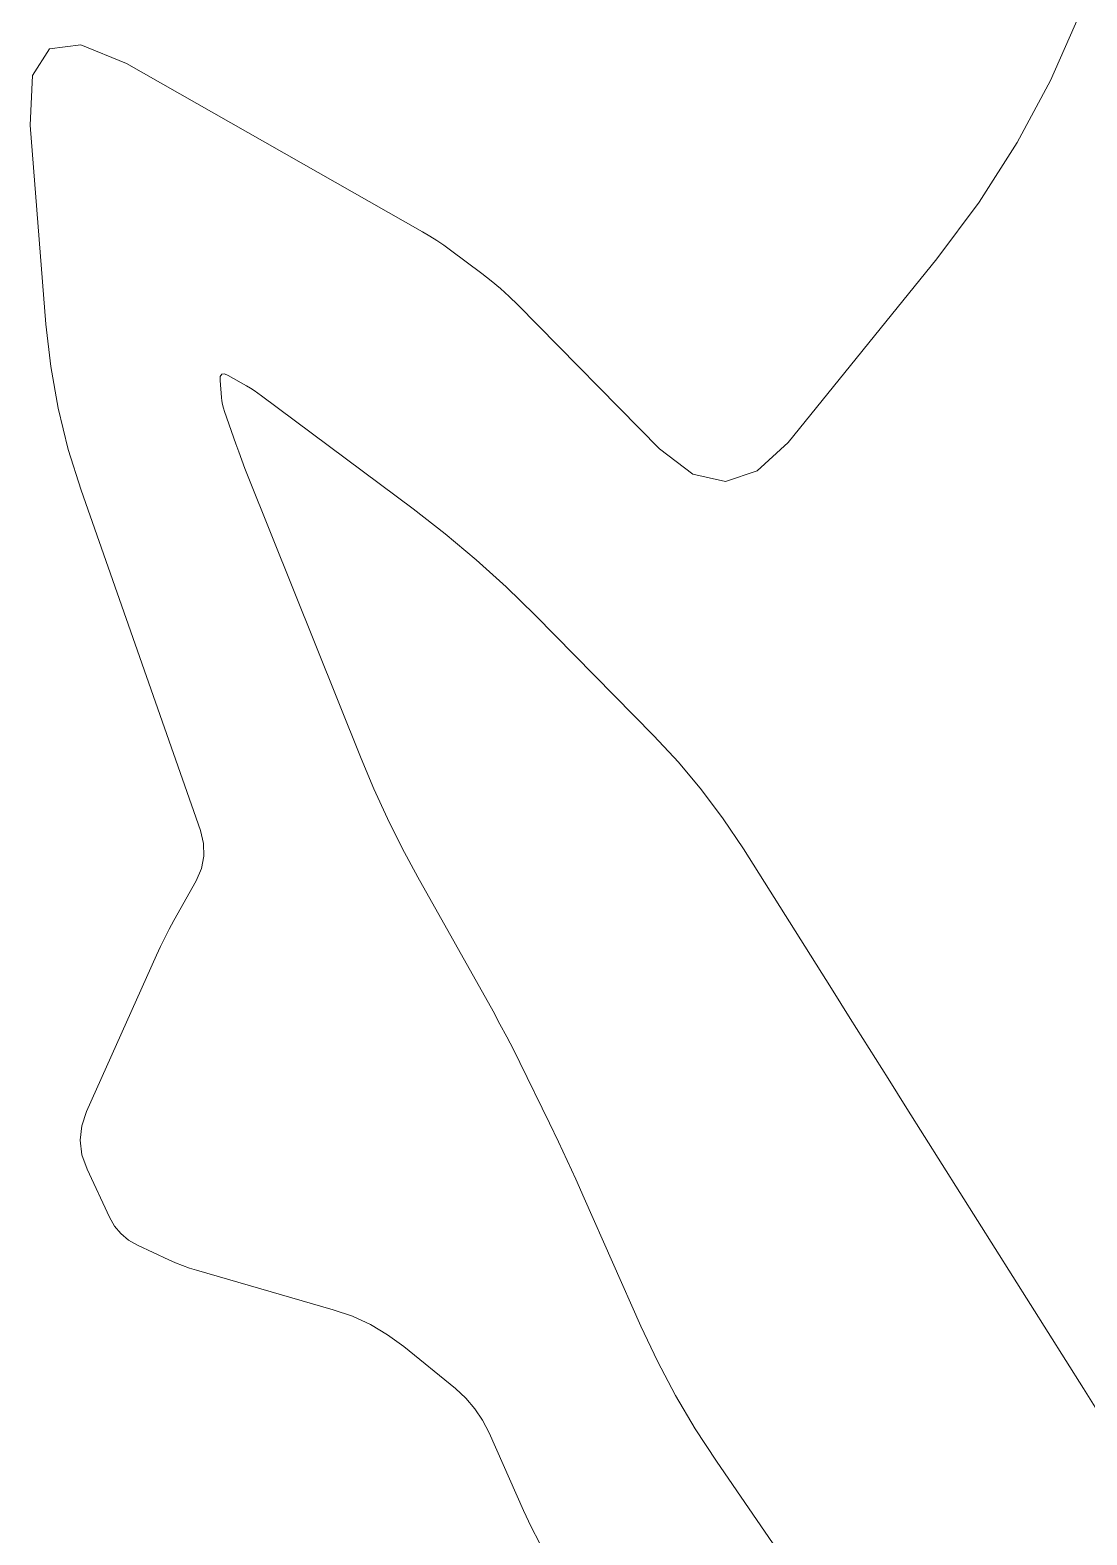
# Model space of a CAD drawing. Extents: x 2498567 to 2501210, y 7092229 to 7094464.
# Drawn here: x 2498970.28 to 2498979.56, y 7093315.97 to 7093329.19 of the extents above; entities that cross this region are included whole.
import ezdxf

# ---------------------------------------------------------------- set-up
doc = ezdxf.new("R2010")
doc.units = 0
doc.header["$MEASUREMENT"] = 0
doc.linetypes.add('DGN Style 5', pattern=[531.948115, 227.977763, -303.970351])
doc.layers.add('Level 31', color=254, linetype='Continuous', lineweight=0)
doc.layers.add('Level 35', color=254, linetype='Continuous', lineweight=0)

msp = doc.modelspace()

# ---------------------------------------------------------------- linework, layer by layer
at = {"layer": 'Level 31', "color": 35, "linetype": 'Continuous', "lineweight": 13}
for p, q in [((2498979.494, 7093329.321), (2498979.242, 7093328.75)), ((2498970.446, 7093329.028), (2498970.298, 7093328.793)), ((2498970.722, 7093329.063), (2498970.446, 7093329.028)), ((2498971.125, 7093328.898), (2498970.722, 7093329.063)), ((2498973.724, 7093327.419), (2498971.125, 7093328.898)), ((2498970.298, 7093328.793), (2498970.277, 7093328.358)), ((2498979.242, 7093328.75), (2498978.95, 7093328.203)), ((2498970.277, 7093328.358), (2498970.416, 7093326.609)), ((2498978.95, 7093328.203), (2498978.616, 7093327.681)), ((2498978.616, 7093327.681), (2498978.242, 7093327.182)), ((2498973.788, 7093327.382), (2498973.724, 7093327.419)), ((2498973.85, 7093327.342), (2498973.788, 7093327.382)), ((2498973.911, 7093327.301), (2498973.85, 7093327.342)), ((2498973.97, 7093327.258), (2498973.911, 7093327.301)), ((2498974.245, 7093327.053), (2498973.97, 7093327.258)), ((2498978.242, 7093327.182), (2498976.937, 7093325.569)), ((2498974.328, 7093326.988), (2498974.245, 7093327.053)), ((2498974.409, 7093326.921), (2498974.328, 7093326.988)), ((2498974.486, 7093326.85), (2498974.409, 7093326.921)), ((2498974.561, 7093326.777), (2498974.486, 7093326.85)), ((2498975.806, 7093325.514), (2498974.561, 7093326.777)), ((2498970.416, 7093326.609), (2498970.458, 7093326.237)), ((2498970.458, 7093326.237), (2498970.524, 7093325.87)), ((2498970.524, 7093325.87), (2498970.612, 7093325.507)), ((2498976.937, 7093325.569), (2498976.666, 7093325.318)), ((2498970.612, 7093325.507), (2498970.725, 7093325.15)), ((2498976.1, 7093325.29), (2498975.806, 7093325.514)), ((2498976.387, 7093325.225), (2498976.1, 7093325.29)), ((2498976.666, 7093325.318), (2498976.387, 7093325.225)), ((2498970.725, 7093325.15), (2498971.773, 7093322.16)), ((2498971.773, 7093322.16), (2498971.801, 7093322.046)), ((2498971.801, 7093322.046), (2498971.804, 7093321.934)), ((2498971.804, 7093321.934), (2498971.782, 7093321.824)), ((2498971.735, 7093321.716), (2498971.541, 7093321.368)), ((2498971.782, 7093321.824), (2498971.735, 7093321.716)), ((2498971.541, 7093321.368), (2498971.5, 7093321.293)), ((2498971.461, 7093321.217), (2498971.423, 7093321.14)), ((2498971.5, 7093321.293), (2498971.461, 7093321.217)), ((2498971.388, 7093321.063), (2498970.773, 7093319.691)), ((2498971.423, 7093321.14), (2498971.388, 7093321.063)), ((2498970.773, 7093319.691), (2498970.73, 7093319.564)), ((2498970.73, 7093319.564), (2498970.717, 7093319.437)), ((2498970.717, 7093319.437), (2498970.732, 7093319.31)), ((2498970.732, 7093319.31), (2498970.777, 7093319.184)), ((2498970.777, 7093319.184), (2498970.974, 7093318.763)), ((2498970.974, 7093318.763), (2498971.019, 7093318.684)), ((2498971.019, 7093318.684), (2498971.075, 7093318.617)), ((2498971.075, 7093318.617), (2498971.142, 7093318.561)), ((2498971.142, 7093318.561), (2498971.22, 7093318.516)), ((2498971.22, 7093318.516), (2498971.495, 7093318.387)), ((2498971.495, 7093318.387), (2498971.554, 7093318.36)), ((2498971.554, 7093318.36), (2498971.615, 7093318.336)), ((2498971.615, 7093318.336), (2498971.676, 7093318.315)), ((2498971.676, 7093318.315), (2498971.738, 7093318.296)), ((2498971.738, 7093318.296), (2498972.94, 7093317.949)), ((2498972.94, 7093317.949), (2498973.108, 7093317.892)), ((2498973.108, 7093317.892), (2498973.267, 7093317.819)), ((2498973.267, 7093317.819), (2498973.418, 7093317.729)), ((2498973.418, 7093317.729), (2498973.561, 7093317.624)), ((2498973.561, 7093317.624), (2498974.014, 7093317.255)), ((2498974.014, 7093317.255), (2498974.105, 7093317.171)), ((2498974.105, 7093317.171), (2498974.185, 7093317.079)), ((2498974.185, 7093317.079), (2498974.253, 7093316.977)), ((2498974.253, 7093316.977), (2498974.309, 7093316.867)), ((2498974.309, 7093316.867), (2498974.611, 7093316.185)), ((2498974.611, 7093316.185), (2498974.678, 7093316.04)), ((2498974.678, 7093316.04), (2498974.753, 7093315.9))]:
    msp.add_line(p, q, dxfattribs=at)
at = {"layer": 'Level 35', "color": 35, "linetype": 'DGN Style 5', "lineweight": 0, "flags": 128}
msp.add_lwpolyline([(2498971.958, 7093325.964), (2498971.946, 7093326.112), (2498971.948, 7093326.148), (2498971.961, 7093326.168), (2498971.984, 7093326.171), (2498972.018, 7093326.157), (2498972.179, 7093326.066), (2498972.213, 7093326.046), (2498972.246, 7093326.024), (2498972.279, 7093326.002), (2498972.311, 7093325.979), (2498973.643, 7093324.985), (2498973.923, 7093324.767), (2498974.195, 7093324.538), (2498974.459, 7093324.3), (2498974.713, 7093324.051), (2498975.757, 7093322.992), (2498975.974, 7093322.76), (2498976.177, 7093322.517), (2498976.367, 7093322.263), (2498976.544, 7093321.999), (2498977.317, 7093320.77), (2498977.483, 7093320.507), (2498977.649, 7093320.244), (2498977.815, 7093319.981), (2498977.981, 7093319.718), (2498979.531, 7093317.257), (2498979.663, 7093317.045), (2498979.795, 7093316.833), (2498979.925, 7093316.619), (2498980.053, 7093316.404), (2498980.471, 7093315.703), (2498980.547, 7093315.549), (2498980.596, 7093315.39), (2498980.618, 7093315.225), (2498980.612, 7093315.054), (2498980.4, 7093313.117), (2498980.391, 7093312.961), (2498980.399, 7093312.807), (2498980.423, 7093312.655), (2498980.464, 7093312.504), (2498980.651, 7093311.928), (2498980.663, 7093311.869), (2498980.659, 7093311.813), (2498980.639, 7093311.761), (2498980.603, 7093311.713), (2498980.459, 7093311.56), (2498980.427, 7093311.532), (2498980.391, 7093311.516), (2498980.352, 7093311.511), (2498980.31, 7093311.517), (2498980.056, 7093311.585), (2498980.008, 7093311.603), (2498979.969, 7093311.631), (2498979.937, 7093311.667), (2498979.913, 7093311.712), (2498979.85, 7093311.876), (2498979.834, 7093311.91), (2498979.816, 7093311.942), (2498979.795, 7093311.972), (2498979.771, 7093312.001), (2498978.468, 7093313.416), (2498978.379, 7093313.518), (2498978.296, 7093313.625), (2498978.219, 7093313.736), (2498978.149, 7093313.851), (2498977.927, 7093314.236), (2498977.879, 7093314.318), (2498977.829, 7093314.399), (2498977.778, 7093314.478), (2498977.725, 7093314.557), (2498976.307, 7093316.618), (2498976.12, 7093316.903), (2498975.947, 7093317.195), (2498975.789, 7093317.496), (2498975.644, 7093317.804), (2498975.146, 7093318.929), (2498975.072, 7093319.095), (2498974.996, 7093319.26), (2498974.919, 7093319.424), (2498974.84, 7093319.588), (2498974.58, 7093320.12), (2498974.523, 7093320.234), (2498974.465, 7093320.347), (2498974.405, 7093320.459), (2498974.344, 7093320.571), (2498973.684, 7093321.75), (2498973.546, 7093322.005), (2498973.418, 7093322.264), (2498973.297, 7093322.526), (2498973.185, 7093322.793), (2498972.193, 7093325.267), (2498972.164, 7093325.339), (2498972.137, 7093325.412), (2498972.11, 7093325.485), (2498972.083, 7093325.558), (2498971.984, 7093325.841), (2498971.975, 7093325.871), (2498971.967, 7093325.902), (2498971.962, 7093325.933), (2498971.958, 7093325.964)], dxfattribs=at)

doc.saveas('drawing.dxf')
